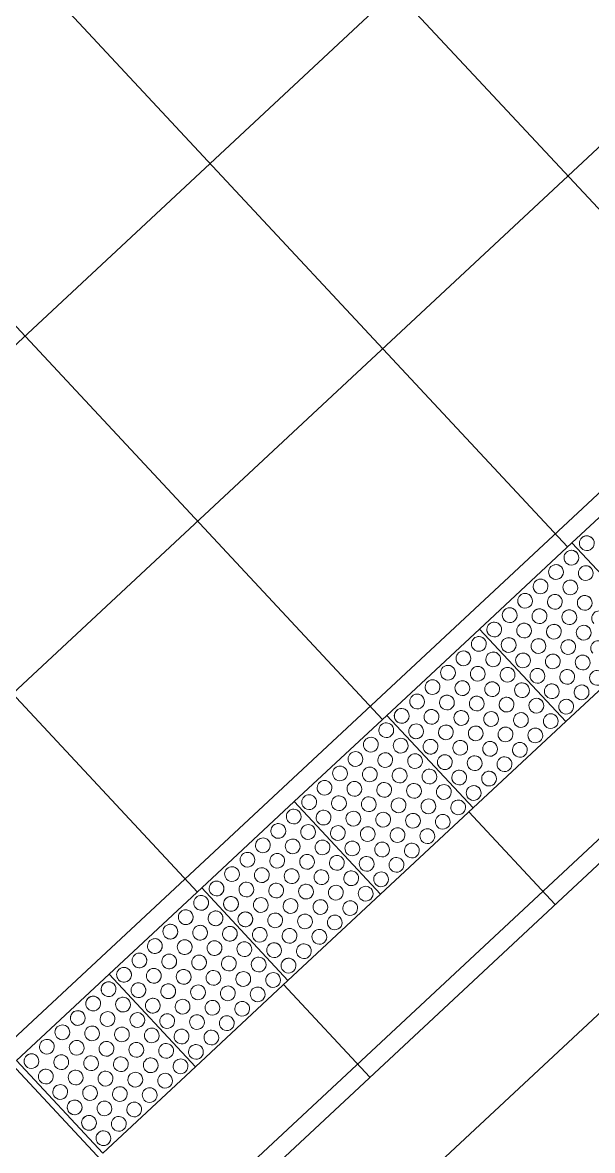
# Model space of a CAD drawing. Header units: millimetres. Extents: x -71377 to 516042, y -145869 to 441446.
# Drawn here: x 273101 to 274452, y 123962 to 126635 of the extents above; entities that cross this region are included whole.
import ezdxf

# ---------------------------------------------------------------- set-up
doc = ezdxf.new("R2010")
doc.units = ezdxf.units.MM
doc.header["$LTSCALE"] = 1000
for name, color, linetype, lineweight in [('A-fnsh', 5, 'Continuous', 5), ('A-hat', 251, 'Continuous', 5), ('A-strs', 7, 'Continuous', 5), ('AA_점형블럭', 8, 'Continuous', 5)]:
    doc.layers.add(name, color=color, linetype=linetype, lineweight=lineweight)

# ---------------------------------------------------------------- blocks, each defined once
blk = doc.blocks.new('점자블럭_원형_개수_ - 점자블럭_원형_개수_-6612101-지반층 배치도')
at = {"layer": 'AA_점형블럭'}
for p, q in [((300, 0), (0, 0)), ((0, 0), (0, -300)), ((300, -300), (300, 0)), ((600, 0), (300, 0)), ((300, 0), (300, -300)), ((600, -300), (600, 0)), ((900, 0), (600, 0)), ((600, 0), (600, -300)), ((900, -300), (900, 0)), ((1200, 0), (900, 0)), ((900, 0), (900, -300)), ((1800, 0), (1500, 0)), ((1800, -300), (1800, 0)), ((2100, 0), (1800, 0)), ((1800, 0), (1800, -300)), ((1200, -300), (1200, 0)), ((1500, 0), (1200, 0)), ((1200, 0), (1200, -300)), ((1500, -300), (1500, 0)), ((1500, 0), (1500, -300)), ((0, -300), (300, -300)), ((300, -300), (600, -300)), ((600, -300), (900, -300)), ((900, -300), (1200, -300)), ((1200, -300), (1500, -300)), ((1500, -300), (1800, -300))]:
    blk.add_line(p, q, dxfattribs=at)
for centre, start, end in [((25, -25), 0, 180), ((25, -25), 0, 180), ((25, -25), 120, 180), ((25, -25), 120, 180), ((25, -25), 180, 360), ((25, -25), 180, 0), ((25, -25), 180, 360), ((25, -25), 180, 0), ((25, -25), 15, 90), ((25, -25), 15, 90), ((75, -25), 0, 180), ((75, -25), 0, 180), ((75, -25), 0, 180), ((75, -25), 0, 180), ((75, -25), 180, 360), ((75, -25), 180, 0), ((75, -25), 180, 360), ((75, -25), 180, 0), ((125, -25), 0, 180), ((125, -25), 0, 180), ((125, -25), 0, 180), ((125, -25), 0, 180), ((125, -25), 180, 360), ((125, -25), 180, 0), ((125, -25), 180, 360), ((125, -25), 180, 0), ((175, -25), 0, 180), ((175, -25), 0, 180), ((175, -25), 180, 360), ((175, -25), 180, 360), ((175, -25), 0, 150), ((175, -25), 0, 150), ((175, -25), 300, 0), ((175, -25), 300, 0), ((225, -25), 0, 180), ((225, -25), 0, 180), ((225, -25), 180, 360), ((225, -25), 180, 360), ((225, -25), 0, 150), ((225, -25), 0, 150), ((225, -25), 300, 0), ((225, -25), 300, 0), ((275, -25), 0, 180), ((275, -25), 0, 180), ((275, -25), 180, 360), ((275, -25), 180, 360), ((275, -25), 0, 150), ((275, -25), 0, 150), ((275, -25), 300, 0), ((275, -25), 300, 0), ((325, -25), 0, 180), ((325, -25), 90, 180), ((325, -25), 0, 180), ((325, -25), 90, 180), ((325, -25), 180, 360), ((325, -25), 180, 345), ((325, -25), 180, 360), ((325, -25), 180, 345), ((325, -25), 30, 60), ((325, -25), 30, 60), ((375, -25), 0, 180), ((375, -25), 90, 180), ((375, -25), 0, 180), ((375, -25), 90, 180), ((375, -25), 180, 360), ((375, -25), 180, 345), ((375, -25), 180, 360), ((375, -25), 180, 345), ((375, -25), 30, 60), ((375, -25), 30, 60), ((425, -25), 0, 180), ((425, -25), 90, 180), ((425, -25), 0, 180), ((425, -25), 90, 180), ((425, -25), 180, 360), ((425, -25), 180, 345), ((425, -25), 180, 0), ((425, -25), 180, 345), ((425, -25), 30, 60), ((425, -25), 30, 60), ((475, -25), 0, 180), ((475, -25), 90, 180), ((475, -25), 0, 180), ((475, -25), 90, 180), ((475, -25), 180, 360), ((475, -25), 180, 345), ((475, -25), 180, 360), ((475, -25), 180, 345), ((475, -25), 30, 60), ((475, -25), 30, 60), ((525, -25), 0, 180), ((525, -25), 90, 180), ((525, -25), 0, 180), ((525, -25), 90, 180), ((525, -25), 180, 360), ((525, -25), 180, 345), ((525, -25), 180, 360), ((525, -25), 180, 345), ((525, -25), 30, 60), ((525, -25), 30, 60), ((575, -25), 0, 180), ((575, -25), 90, 180), ((575, -25), 0, 180), ((575, -25), 90, 180), ((575, -25), 180, 360), ((575, -25), 180, 345), ((575, -25), 180, 360), ((575, -25), 180, 345), ((575, -25), 30, 60), ((575, -25), 30, 60), ((625, -25), 0, 180), ((625, -25), 0, 180), ((625, -25), 165, 180), ((625, -25), 165, 180), ((625, -25), 180, 360), ((625, -25), 180, 240), ((625, -25), 180, 360), ((625, -25), 180, 240), ((625, -25), 0, 120), ((625, -25), 0, 120), ((625, -25), 255, 0), ((625, -25), 255, 0), ((675, -25), 0, 180), ((675, -25), 0, 180), ((675, -25), 0, 180), ((675, -25), 0, 180), ((675, -25), 180, 360), ((675, -25), 180, 0), ((675, -25), 180, 360), ((675, -25), 180, 0), ((725, -25), 0, 180), ((725, -25), 0, 180), ((725, -25), 0, 180), ((725, -25), 0, 180), ((725, -25), 180, 360), ((725, -25), 180, 0), ((725, -25), 180, 360), ((725, -25), 180, 360), ((775, -25), 0, 180), ((775, -25), 0, 180), ((775, -25), 0, 180), ((775, -25), 0, 180), ((775, -25), 180, 0), ((775, -25), 180, 0), ((775, -25), 180, 360), ((775, -25), 180, 0), ((825, -25), 0, 180), ((825, -25), 0, 180), ((825, -25), 0, 180), ((825, -25), 0, 180), ((825, -25), 180, 360), ((825, -25), 180, 0), ((825, -25), 180, 360), ((825, -25), 180, 360), ((875, -25), 0, 180), ((875, -25), 0, 180), ((875, -25), 0, 180), ((875, -25), 0, 180), ((875, -25), 180, 360), ((875, -25), 180, 360), ((875, -25), 180, 360), ((875, -25), 180, 360), ((925, -25), 0, 180), ((925, -25), 0, 180), ((925, -25), 0, 180), ((925, -25), 0, 180), ((925, -25), 180, 360), ((925, -25), 180, 0), ((925, -25), 180, 0), ((925, -25), 180, 0), ((975, -25), 360, 180), ((975, -25), 0, 180), ((975, -25), 0, 180), ((975, -25), 0, 180), ((975, -25), 180, 360), ((975, -25), 180, 360), ((975, -25), 180, 360), ((975, -25), 180, 360), ((1025, -25), 0, 180), ((1025, -25), 0, 180), ((1025, -25), 0, 180), ((1025, -25), 0, 180), ((1025, -25), 180, 360), ((1025, -25), 180, 0), ((1025, -25), 180, 360), ((1025, -25), 180, 0), ((1075, -25), 0, 180), ((1075, -25), 0, 180), ((1075, -25), 0, 180), ((1075, -25), 0, 180), ((1075, -25), 180, 360), ((1075, -25), 180, 0), ((1075, -25), 180, 360), ((1075, -25), 180, 360), ((1125, -25), 0, 180), ((1125, -25), 0, 180), ((1125, -25), 0, 180), ((1125, -25), 0, 180), ((1125, -25), 180, 360), ((1125, -25), 180, 0), ((1125, -25), 180, 0), ((1125, -25), 180, 0), ((1175, -25), 0, 180), ((1175, -25), 0, 180), ((1175, -25), 0, 180), ((1175, -25), 0, 180), ((1175, -25), 180, 360), ((1175, -25), 180, 0), ((1175, -25), 180, 360), ((1175, -25), 180, 0), ((1225, -25), 0, 180), ((1225, -25), 75, 180), ((1225, -25), 0, 180), ((1225, -25), 75, 180), ((1225, -25), 180, 360), ((1225, -25), 180, 285), ((1225, -25), 180, 360), ((1225, -25), 180, 285), ((1225, -25), 0, 60), ((1225, -25), 300, 0), ((1225, -25), 0, 60), ((1225, -25), 300, 0), ((1275, -25), 0, 180), ((1275, -25), 0, 180), ((1275, -25), 150, 180), ((1275, -25), 150, 180), ((1275, -25), 180, 360), ((1275, -25), 180, 0), ((1275, -25), 180, 360), ((1275, -25), 180, 360), ((1275, -25), 0, 60), ((1275, -25), 0, 60), ((1325, -25), 0, 180), ((1325, -25), 0, 180), ((1325, -25), 150, 180), ((1325, -25), 150, 180), ((1325, -25), 180, 0), ((1325, -25), 180, 0), ((1325, -25), 180, 0), ((1325, -25), 180, 0), ((1325, -25), 0, 60), ((1325, -25), 0, 60), ((1375, -25), 0, 180), ((1375, -25), 0, 180), ((1375, -25), 150, 180), ((1375, -25), 150, 180), ((1375, -25), 180, 360), ((1375, -25), 180, 360), ((1375, -25), 180, 360), ((1375, -25), 180, 360), ((1375, -25), 0, 60), ((1375, -25), 0, 60), ((1425, -25), 0, 180), ((1425, -25), 0, 180), ((1425, -25), 150, 180), ((1425, -25), 150, 180), ((1425, -25), 180, 360), ((1425, -25), 180, 360), ((1425, -25), 180, 360), ((1425, -25), 180, 360), ((1425, -25), 0, 60), ((1425, -25), 0, 60), ((1475, -25), 360, 180), ((1475, -25), 0, 180), ((1475, -25), 150, 180), ((1475, -25), 150, 180), ((1475, -25), 180, 360), ((1475, -25), 180, 0), ((1475, -25), 180, 360), ((1475, -25), 180, 360), ((1475, -25), 0, 60), ((1475, -25), 0, 60), ((1525, -25), 0, 180), ((1525, -25), 0, 180), ((1525, -25), 150, 180), ((1525, -25), 150, 180), ((1525, -25), 180, 360), ((1525, -25), 180, 0), ((1525, -25), 180, 0), ((1525, -25), 180, 0), ((1525, -25), 0, 60), ((1525, -25), 0, 60), ((1575, -25), 360, 180), ((1575, -25), 0, 180), ((1575, -25), 150, 180), ((1575, -25), 150, 180), ((1575, -25), 180, 360), ((1575, -25), 180, 360), ((1575, -25), 180, 360), ((1575, -25), 180, 360), ((1575, -25), 0, 60), ((1575, -25), 0, 60), ((1625, -25), 0, 180), ((1625, -25), 0, 180), ((1625, -25), 150, 180), ((1625, -25), 150, 180), ((1625, -25), 180, 360), ((1625, -25), 180, 360), ((1625, -25), 180, 360), ((1625, -25), 180, 0), ((1625, -25), 0, 60), ((1625, -25), 0, 60), ((1675, -25), 0, 180), ((1675, -25), 0, 180), ((1675, -25), 150, 180), ((1675, -25), 150, 180), ((1675, -25), 180, 360), ((1675, -25), 180, 360), ((1675, -25), 180, 360), ((1675, -25), 180, 360), ((1675, -25), 0, 60), ((1675, -25), 0, 60), ((1725, -25), 0, 180), ((1725, -25), 0, 180), ((1725, -25), 150, 180), ((1725, -25), 150, 180), ((1725, -25), 180, 360), ((1725, -25), 180, 0), ((1725, -25), 180, 0), ((1725, -25), 180, 0), ((1725, -25), 0, 60), ((1725, -25), 0, 60), ((1775, -25), 360, 180), ((1775, -25), 0, 180), ((1775, -25), 150, 180), ((1775, -25), 150, 180), ((1775, -25), 180, 0), ((1775, -25), 180, 0), ((1775, -25), 180, 0), ((1775, -25), 180, 0), ((1775, -25), 0, 60), ((1775, -25), 0, 60), ((1825, -25), 0, 180), ((1825, -25), 0, 180), ((1825, -25), 150, 180), ((1825, -25), 150, 180), ((1825, -25), 180, 0), ((1825, -25), 180, 0), ((1825, -25), 180, 360), ((1825, -25), 180, 0), ((1825, -25), 0, 75), ((1825, -25), 0, 75), ((175, -25), 210, 240), ((175, -25), 210, 240), ((225, -25), 210, 240), ((225, -25), 210, 240), ((275, -25), 210, 240), ((275, -25), 210, 240), ((25, -75), 0, 180), ((25, -75), 0, 180), ((25, -75), 0, 180), ((25, -75), 0, 180), ((25, -75), 180, 360), ((25, -75), 180, 0), ((25, -75), 180, 360), ((25, -75), 180, 0), ((75, -75), 0, 180), ((75, -75), 0, 180), ((75, -75), 0, 180), ((75, -75), 0, 180), ((75, -75), 180, 360), ((75, -75), 180, 0), ((75, -75), 180, 360), ((75, -75), 180, 0), ((125, -75), 0, 180), ((125, -75), 0, 180), ((125, -75), 0, 180), ((125, -75), 0, 180), ((125, -75), 180, 360), ((125, -75), 180, 0), ((125, -75), 180, 360), ((125, -75), 180, 0), ((175, -75), 0, 180), ((175, -75), 0, 180), ((175, -75), 0, 180), ((175, -75), 0, 180), ((175, -75), 180, 360), ((175, -75), 180, 0), ((175, -75), 180, 360), ((175, -75), 180, 0), ((225, -75), 0, 180), ((225, -75), 0, 180), ((225, -75), 0, 180), ((225, -75), 0, 180), ((225, -75), 180, 360), ((225, -75), 180, 0), ((225, -75), 180, 360), ((225, -75), 180, 0), ((275, -75), 0, 180), ((275, -75), 0, 180), ((275, -75), 0, 180), ((275, -75), 0, 180), ((275, -75), 180, 360), ((275, -75), 180, 0), ((275, -75), 180, 360), ((275, -75), 180, 0), ((325, -75), 0, 180), ((325, -75), 90, 180), ((325, -75), 0, 180), ((325, -75), 90, 180), ((325, -75), 180, 360), ((325, -75), 180, 345), ((325, -75), 180, 360), ((325, -75), 180, 345), ((325, -75), 30, 60), ((325, -75), 30, 60), ((375, -75), 0, 180), ((375, -75), 90, 180), ((375, -75), 0, 180), ((375, -75), 90, 180), ((375, -75), 180, 360), ((375, -75), 180, 345), ((375, -75), 180, 360), ((375, -75), 180, 345), ((375, -75), 30, 60), ((375, -75), 30, 60), ((425, -75), 0, 180), ((425, -75), 90, 180), ((425, -75), 0, 180), ((425, -75), 90, 180), ((425, -75), 180, 360), ((425, -75), 180, 345), ((425, -75), 180, 0), ((425, -75), 180, 345), ((425, -75), 30, 60), ((425, -75), 30, 60), ((475, -75), 0, 180), ((475, -75), 90, 180), ((475, -75), 0, 180), ((475, -75), 90, 180), ((475, -75), 180, 360), ((475, -75), 180, 345), ((475, -75), 180, 360), ((475, -75), 180, 345), ((475, -75), 30, 60), ((475, -75), 30, 60), ((525, -75), 0, 180), ((525, -75), 90, 180), ((525, -75), 0, 180), ((525, -75), 90, 180), ((525, -75), 180, 360), ((525, -75), 180, 345), ((525, -75), 180, 360), ((525, -75), 180, 345), ((525, -75), 30, 60), ((525, -75), 30, 60), ((575, -75), 0, 180), ((575, -75), 90, 180), ((575, -75), 0, 180), ((575, -75), 90, 180), ((575, -75), 180, 360), ((575, -75), 180, 345), ((575, -75), 180, 360), ((575, -75), 180, 345), ((575, -75), 30, 60), ((575, -75), 30, 60), ((625, -75), 0, 180), ((625, -75), 0, 180), ((625, -75), 180, 360), ((625, -75), 180, 360), ((625, -75), 0, 165), ((625, -75), 0, 165), ((625, -75), 255, 0), ((625, -75), 255, 0), ((675, -75), 0, 180), ((675, -75), 0, 180), ((675, -75), 0, 180), ((675, -75), 0, 180), ((675, -75), 180, 360), ((675, -75), 180, 0), ((675, -75), 180, 360), ((675, -75), 180, 0), ((725, -75), 0, 180), ((725, -75), 0, 180), ((725, -75), 0, 180), ((725, -75), 0, 180), ((725, -75), 180, 360), ((725, -75), 180, 360), ((725, -75), 180, 360), ((725, -75), 180, 0), ((775, -75), 0, 180), ((775, -75), 0, 180), ((775, -75), 0, 180), ((775, -75), 0, 180), ((775, -75), 180, 360), ((775, -75), 180, 0), ((775, -75), 180, 360), ((775, -75), 180, 0), ((825, -75), 0, 180), ((825, -75), 0, 180), ((825, -75), 0, 180), ((825, -75), 0, 180), ((825, -75), 180, 360), ((825, -75), 180, 360), ((825, -75), 180, 360), ((825, -75), 180, 360), ((875, -75), 0, 180), ((875, -75), 0, 180), ((875, -75), 0, 180), ((875, -75), 0, 180), ((875, -75), 180, 0), ((875, -75), 180, 360), ((875, -75), 180, 360), ((875, -75), 180, 0), ((925, -75), 0, 180), ((925, -75), 0, 180), ((925, -75), 0, 180), ((925, -75), 0, 180), ((925, -75), 180, 360), ((925, -75), 180, 0), ((925, -75), 180, 360), ((925, -75), 180, 0), ((975, -75), 0, 180), ((975, -75), 0, 180), ((975, -75), 0, 180), ((975, -75), 0, 180), ((975, -75), 180, 360), ((975, -75), 180, 360), ((975, -75), 180, 360), ((975, -75), 180, 360), ((1025, -75), 0, 180), ((1025, -75), 0, 180), ((1025, -75), 0, 180), ((1025, -75), 0, 180), ((1025, -75), 180, 360), ((1025, -75), 180, 360), ((1025, -75), 180, 360), ((1025, -75), 180, 360), ((1075, -75), 0, 180), ((1075, -75), 0, 180), ((1075, -75), 0, 180), ((1075, -75), 0, 180), ((1075, -75), 180, 360), ((1075, -75), 180, 360), ((1075, -75), 180, 360), ((1075, -75), 180, 360), ((1125, -75), 0, 180), ((1125, -75), 0, 180), ((1125, -75), 0, 180), ((1125, -75), 0, 180), ((1125, -75), 180, 360), ((1125, -75), 180, 0), ((1125, -75), 180, 0), ((1125, -75), 180, 0), ((1175, -75), 0, 180), ((1175, -75), 0, 180), ((1175, -75), 0, 180), ((1175, -75), 0, 180), ((1175, -75), 180, 360), ((1175, -75), 180, 360), ((1175, -75), 180, 0), ((1175, -75), 180, 0), ((1225, -75), 0, 180), ((1225, -75), 0, 180), ((1225, -75), 0, 180), ((1225, -75), 0, 180), ((1225, -75), 180, 360), ((1225, -75), 180, 270), ((1225, -75), 180, 360), ((1225, -75), 180, 270), ((1225, -75), 300, 0), ((1225, -75), 300, 0), ((1275, -75), 0, 180), ((1275, -75), 0, 180), ((1275, -75), 150, 180), ((1275, -75), 150, 180), ((1275, -75), 180, 360), ((1275, -75), 180, 360), ((1275, -75), 180, 360), ((1275, -75), 180, 360), ((1275, -75), 0, 75), ((1275, -75), 0, 75), ((1325, -75), 0, 180), ((1325, -75), 0, 180), ((1325, -75), 150, 180), ((1325, -75), 150, 180), ((1325, -75), 180, 360), ((1325, -75), 180, 0), ((1325, -75), 180, 360), ((1325, -75), 180, 0), ((1325, -75), 0, 75), ((1325, -75), 0, 75), ((1375, -75), 0, 180), ((1375, -75), 0, 180), ((1375, -75), 150, 180), ((1375, -75), 150, 180), ((1375, -75), 180, 0), ((1375, -75), 180, 0), ((1375, -75), 180, 360), ((1375, -75), 180, 0), ((1375, -75), 0, 75), ((1375, -75), 0, 75), ((1425, -75), 0, 180), ((1425, -75), 0, 180), ((1425, -75), 150, 180), ((1425, -75), 150, 180), ((1425, -75), 180, 360), ((1425, -75), 180, 0), ((1425, -75), 180, 360), ((1425, -75), 180, 0), ((1425, -75), 0, 75), ((1425, -75), 0, 75), ((1475, -75), 0, 180), ((1475, -75), 0, 180), ((1475, -75), 150, 180), ((1475, -75), 150, 180), ((1475, -75), 180, 360), ((1475, -75), 180, 0), ((1475, -75), 180, 0), ((1475, -75), 180, 0), ((1475, -75), 0, 75), ((1475, -75), 0, 75), ((1525, -75), 0, 180), ((1525, -75), 0, 180), ((1525, -75), 150, 180), ((1525, -75), 150, 180), ((1525, -75), 180, 360), ((1525, -75), 180, 0), ((1525, -75), 180, 0), ((1525, -75), 180, 0), ((1525, -75), 0, 75), ((1525, -75), 0, 75), ((1575, -75), 0, 180), ((1575, -75), 0, 180), ((1575, -75), 150, 180), ((1575, -75), 150, 180), ((1575, -75), 180, 0), ((1575, -75), 180, 0), ((1575, -75), 180, 0), ((1575, -75), 180, 0), ((1575, -75), 0, 75), ((1575, -75), 0, 75), ((1625, -75), 0, 180), ((1625, -75), 0, 180), ((1625, -75), 150, 180), ((1625, -75), 150, 180), ((1625, -75), 180, 360), ((1625, -75), 180, 0), ((1625, -75), 180, 0), ((1625, -75), 180, 0), ((1625, -75), 0, 75), ((1625, -75), 0, 75), ((1675, -75), 360, 180), ((1675, -75), 0, 180), ((1675, -75), 150, 180), ((1675, -75), 150, 180), ((1675, -75), 180, 0), ((1675, -75), 180, 0), ((1675, -75), 180, 360), ((1675, -75), 180, 0), ((1675, -75), 0, 75), ((1675, -75), 0, 75), ((1725, -75), 360, 180), ((1725, -75), 0, 180), ((1725, -75), 150, 180), ((1725, -75), 150, 180), ((1725, -75), 180, 360), ((1725, -75), 180, 360), ((1725, -75), 180, 360), ((1725, -75), 180, 360), ((1725, -75), 360, 75), ((1725, -75), 0, 75), ((1775, -75), 0, 180), ((1775, -75), 0, 180), ((1775, -75), 150, 180), ((1775, -75), 150, 180), ((1775, -75), 180, 360), ((1775, -75), 180, 0), ((1775, -75), 180, 360), ((1775, -75), 180, 0), ((1775, -75), 0, 75), ((1775, -75), 0, 75), ((625, -75), 210, 240), ((625, -75), 210, 240), ((25, -125), 0, 180), ((25, -125), 0, 180), ((25, -125), 0, 180), ((25, -125), 0, 180), ((25, -125), 180, 360), ((25, -125), 180, 0), ((25, -125), 180, 360), ((25, -125), 180, 0), ((75, -125), 0, 180), ((75, -125), 0, 180), ((75, -125), 0, 180), ((75, -125), 0, 180), ((75, -125), 180, 360), ((75, -125), 180, 0), ((75, -125), 180, 360), ((75, -125), 180, 0), ((125, -125), 0, 180), ((125, -125), 0, 180), ((125, -125), 0, 180), ((125, -125), 0, 180), ((125, -125), 180, 360), ((125, -125), 180, 0), ((125, -125), 180, 360), ((125, -125), 180, 0), ((175, -125), 0, 180), ((175, -125), 0, 180), ((175, -125), 0, 180), ((175, -125), 0, 180), ((175, -125), 180, 360), ((175, -125), 180, 0), ((175, -125), 180, 360), ((175, -125), 180, 0), ((225, -125), 0, 180), ((225, -125), 0, 180), ((225, -125), 0, 180), ((225, -125), 0, 180), ((225, -125), 180, 360), ((225, -125), 180, 0), ((225, -125), 180, 360), ((225, -125), 180, 0), ((275, -125), 0, 180), ((275, -125), 0, 180), ((275, -125), 0, 180), ((275, -125), 0, 180), ((275, -125), 180, 360), ((275, -125), 180, 0), ((275, -125), 180, 360), ((275, -125), 180, 0), ((325, -125), 0, 180), ((325, -125), 90, 180), ((325, -125), 0, 180), ((325, -125), 90, 180), ((325, -125), 180, 360), ((325, -125), 180, 345), ((325, -125), 180, 360), ((325, -125), 180, 345), ((325, -125), 30, 60), ((325, -125), 30, 60), ((375, -125), 0, 180), ((375, -125), 90, 180), ((375, -125), 0, 180), ((375, -125), 90, 180), ((375, -125), 180, 360), ((375, -125), 180, 345), ((375, -125), 180, 360), ((375, -125), 180, 345), ((375, -125), 30, 60), ((375, -125), 30, 60), ((425, -125), 0, 180), ((425, -125), 90, 180), ((425, -125), 0, 180), ((425, -125), 90, 180), ((425, -125), 180, 360), ((425, -125), 180, 345), ((425, -125), 180, 360), ((425, -125), 180, 345), ((425, -125), 30, 60), ((425, -125), 30, 60), ((475, -125), 0, 180), ((475, -125), 90, 180), ((475, -125), 0, 180), ((475, -125), 90, 180), ((475, -125), 180, 360), ((475, -125), 180, 345), ((475, -125), 180, 360), ((475, -125), 180, 345), ((475, -125), 30, 60), ((475, -125), 30, 60), ((525, -125), 0, 180), ((525, -125), 90, 180), ((525, -125), 0, 180), ((525, -125), 90, 180), ((525, -125), 180, 360), ((525, -125), 180, 345), ((525, -125), 180, 360), ((525, -125), 180, 345), ((525, -125), 30, 60), ((525, -125), 30, 60), ((575, -125), 0, 180), ((575, -125), 90, 180), ((575, -125), 0, 180), ((575, -125), 90, 180), ((575, -125), 180, 360), ((575, -125), 180, 345), ((575, -125), 180, 360), ((575, -125), 180, 345), ((575, -125), 30, 60), ((575, -125), 30, 60), ((625, -125), 0, 180), ((625, -125), 0, 180), ((625, -125), 180, 360), ((625, -125), 180, 0), ((625, -125), 0, 165), ((625, -125), 0, 165), ((625, -125), 255, 360), ((625, -125), 255, 0), ((675, -125), 0, 180), ((675, -125), 0, 180), ((675, -125), 0, 180), ((675, -125), 0, 180), ((675, -125), 180, 360), ((675, -125), 180, 360), ((675, -125), 180, 360), ((675, -125), 180, 360), ((725, -125), 0, 180), ((725, -125), 0, 180), ((725, -125), 0, 180), ((725, -125), 0, 180), ((725, -125), 180, 360), ((725, -125), 180, 360), ((725, -125), 180, 360), ((725, -125), 180, 0), ((775, -125), 0, 180), ((775, -125), 0, 180), ((775, -125), 0, 180), ((775, -125), 0, 180), ((775, -125), 180, 360), ((775, -125), 180, 0), ((775, -125), 180, 0), ((775, -125), 180, 0), ((825, -125), 0, 180), ((825, -125), 0, 180), ((825, -125), 0, 180), ((825, -125), 0, 180), ((825, -125), 180, 360), ((825, -125), 180, 0), ((825, -125), 180, 360), ((825, -125), 180, 0), ((875, -125), 0, 180), ((875, -125), 0, 180), ((875, -125), 0, 180), ((875, -125), 0, 180), ((875, -125), 180, 360), ((875, -125), 180, 360), ((875, -125), 180, 360), ((875, -125), 180, 0), ((925, -125), 0, 180), ((925, -125), 0, 180), ((925, -125), 0, 180), ((925, -125), 0, 180), ((925, -125), 180, 360), ((925, -125), 180, 0), ((925, -125), 180, 360), ((925, -125), 180, 0), ((975, -125), 0, 180), ((975, -125), 0, 180), ((975, -125), 0, 180), ((975, -125), 0, 180), ((975, -125), 180, 360), ((975, -125), 180, 360), ((975, -125), 180, 360), ((975, -125), 180, 360), ((1025, -125), 0, 180), ((1025, -125), 0, 180), ((1025, -125), 0, 180), ((1025, -125), 0, 180), ((1025, -125), 180, 0), ((1025, -125), 180, 0), ((1025, -125), 180, 0), ((1025, -125), 180, 0), ((1075, -125), 0, 180), ((1075, -125), 0, 180), ((1075, -125), 0, 180), ((1075, -125), 0, 180), ((1075, -125), 180, 360), ((1075, -125), 180, 360), ((1075, -125), 180, 0), ((1075, -125), 180, 360), ((1125, -125), 0, 180), ((1125, -125), 0, 180), ((1125, -125), 0, 180), ((1125, -125), 0, 180), ((1125, -125), 180, 360), ((1125, -125), 180, 0), ((1125, -125), 180, 360), ((1125, -125), 180, 0), ((1175, -125), 0, 180), ((1175, -125), 0, 180), ((1175, -125), 0, 180), ((1175, -125), 0, 180), ((1175, -125), 180, 360), ((1175, -125), 180, 360), ((1175, -125), 180, 0), ((1175, -125), 180, 360), ((1225, -125), 0, 180), ((1225, -125), 0, 180), ((1225, -125), 0, 180), ((1225, -125), 0, 180), ((1225, -125), 180, 360), ((1225, -125), 180, 270), ((1225, -125), 180, 360), ((1225, -125), 180, 270), ((1225, -125), 300, 0), ((1225, -125), 300, 0), ((1275, -125), 0, 180), ((1275, -125), 0, 180), ((1275, -125), 150, 180), ((1275, -125), 150, 180), ((1275, -125), 180, 360), ((1275, -125), 180, 360), ((1275, -125), 180, 360), ((1275, -125), 180, 0), ((1275, -125), 0, 75), ((1275, -125), 0, 75), ((1325, -125), 0, 180), ((1325, -125), 0, 180), ((1325, -125), 150, 180), ((1325, -125), 150, 180), ((1325, -125), 180, 0), ((1325, -125), 180, 0), ((1325, -125), 180, 360), ((1325, -125), 180, 360), ((1325, -125), 0, 75), ((1325, -125), 0, 75), ((1375, -125), 0, 180), ((1375, -125), 0, 180), ((1375, -125), 150, 180), ((1375, -125), 150, 180), ((1375, -125), 180, 0), ((1375, -125), 180, 0), ((1375, -125), 180, 0), ((1375, -125), 180, 0), ((1375, -125), 0, 75), ((1375, -125), 0, 75), ((1425, -125), 0, 180), ((1425, -125), 0, 180), ((1425, -125), 150, 180), ((1425, -125), 150, 180), ((1425, -125), 180, 360), ((1425, -125), 180, 0), ((1425, -125), 180, 0), ((1425, -125), 180, 0), ((1425, -125), 0, 75), ((1425, -125), 0, 75), ((1475, -125), 360, 180), ((1475, -125), 0, 180), ((1475, -125), 150, 180), ((1475, -125), 150, 180), ((1475, -125), 180, 360), ((1475, -125), 180, 360), ((1475, -125), 180, 0), ((1475, -125), 180, 0), ((1475, -125), 0, 75), ((1475, -125), 0, 75), ((1525, -125), 0, 180), ((1525, -125), 0, 180), ((1525, -125), 150, 180), ((1525, -125), 150, 180), ((1525, -125), 180, 360), ((1525, -125), 180, 360), ((1525, -125), 180, 360), ((1525, -125), 180, 0), ((1525, -125), 0, 75), ((1525, -125), 0, 75), ((1575, -125), 0, 180), ((1575, -125), 0, 180), ((1575, -125), 150, 180), ((1575, -125), 150, 180), ((1575, -125), 180, 360), ((1575, -125), 180, 0), ((1575, -125), 180, 360), ((1575, -125), 180, 0), ((1575, -125), 0, 75), ((1575, -125), 0, 75), ((1625, -125), 0, 180), ((1625, -125), 0, 180), ((1625, -125), 150, 180), ((1625, -125), 150, 180), ((1625, -125), 180, 360), ((1625, -125), 180, 0), ((1625, -125), 180, 360), ((1625, -125), 180, 0), ((1625, -125), 0, 75), ((1625, -125), 0, 75), ((1675, -125), 0, 180), ((1675, -125), 360, 180), ((1675, -125), 150, 180), ((1675, -125), 150, 180), ((1675, -125), 180, 0), ((1675, -125), 180, 0), ((1675, -125), 180, 0), ((1675, -125), 180, 0), ((1675, -125), 0, 75), ((1675, -125), 0, 75), ((1725, -125), 0, 180), ((1725, -125), 360, 180), ((1725, -125), 150, 180), ((1725, -125), 150, 180), ((1725, -125), 180, 360), ((1725, -125), 180, 360), ((1725, -125), 180, 360), ((1725, -125), 180, 360), ((1725, -125), 0, 75), ((1725, -125), 0, 75), ((25, -175), 0, 180), ((25, -175), 0, 180), ((25, -175), 30, 105), ((25, -175), 30, 105), ((75, -175), 0, 180), ((75, -175), 0, 180), ((75, -175), 0, 180), ((75, -175), 0, 180), ((125, -175), 0, 180), ((125, -175), 0, 180), ((125, -175), 0, 180), ((125, -175), 0, 180), ((175, -175), 0, 180), ((175, -175), 0, 180), ((175, -175), 0, 180), ((175, -175), 0, 180), ((225, -175), 0, 180), ((225, -175), 0, 180), ((225, -175), 0, 180), ((225, -175), 0, 180), ((275, -175), 0, 180), ((275, -175), 0, 180), ((275, -175), 0, 180), ((275, -175), 0, 180), ((325, -175), 0, 180), ((325, -175), 0, 180), ((325, -175), 0, 180), ((325, -175), 0, 180), ((375, -175), 0, 180), ((375, -175), 0, 180), ((375, -175), 0, 180), ((375, -175), 0, 180), ((425, -175), 0, 180), ((425, -175), 0, 180), ((425, -175), 0, 180), ((425, -175), 0, 180), ((475, -175), 0, 180), ((475, -175), 0, 180), ((475, -175), 0, 180), ((475, -175), 0, 180), ((525, -175), 0, 180), ((525, -175), 0, 180), ((525, -175), 0, 180), ((525, -175), 0, 180), ((575, -175), 0, 180), ((575, -175), 0, 180), ((575, -175), 0, 180), ((575, -175), 0, 180), ((625, -175), 0, 180), ((625, -175), 0, 180), ((625, -125), 210, 240), ((625, -125), 210, 240), ((625, -175), 0, 105), ((625, -175), 0, 105), ((675, -175), 0, 180), ((675, -175), 0, 180), ((675, -175), 0, 180), ((675, -175), 0, 180), ((725, -175), 0, 180), ((725, -175), 0, 180), ((725, -175), 0, 180), ((725, -175), 0, 180), ((775, -175), 0, 180), ((775, -175), 0, 180), ((775, -175), 0, 180), ((775, -175), 0, 180), ((825, -175), 0, 180), ((825, -175), 0, 180), ((825, -175), 0, 180), ((825, -175), 0, 180), ((875, -175), 0, 180), ((875, -175), 0, 180), ((875, -175), 0, 180), ((875, -175), 0, 180), ((925, -175), 0, 180), ((925, -175), 0, 180), ((925, -175), 0, 180), ((925, -175), 0, 180), ((975, -175), 0, 180), ((975, -175), 0, 180), ((975, -175), 0, 180), ((975, -175), 0, 180), ((1025, -175), 0, 180), ((1025, -175), 0, 180), ((1025, -175), 0, 180), ((1025, -175), 0, 180), ((1075, -175), 0, 180), ((1075, -175), 0, 180), ((1075, -175), 0, 180), ((1075, -175), 0, 180), ((1125, -175), 0, 180), ((1125, -175), 0, 180), ((1125, -175), 0, 180), ((1125, -175), 0, 180), ((1175, -175), 0, 180), ((1175, -175), 0, 180), ((1175, -175), 0, 180), ((1175, -175), 0, 180), ((1225, -175), 0, 180), ((1225, -175), 0, 180), ((1225, -175), 0, 60), ((1225, -175), 0, 60), ((1275, -175), 0, 180), ((1275, -175), 0, 180), ((1275, -175), 0, 75), ((1275, -175), 0, 75), ((1325, -175), 0, 180), ((1325, -175), 0, 180), ((1325, -175), 0, 75), ((1325, -175), 0, 75), ((1375, -175), 360, 180), ((1375, -175), 360, 180), ((1375, -175), 0, 60), ((1375, -175), 0, 60), ((1425, -175), 0, 180), ((1425, -175), 360, 180), ((1425, -175), 0, 60), ((1425, -175), 0, 60), ((1475, -175), 0, 180), ((1475, -175), 0, 180), ((1475, -175), 0, 60), ((1475, -175), 0, 60), ((1525, -175), 0, 180), ((1525, -175), 0, 180), ((1525, -175), 0, 60), ((1525, -175), 0, 60), ((1575, -175), 0, 180), ((1575, -175), 0, 180), ((1575, -175), 0, 75), ((1575, -175), 0, 75), ((1625, -175), 0, 180), ((1625, -175), 0, 180), ((1625, -175), 0, 75), ((1625, -175), 0, 75), ((1675, -175), 0, 180), ((1675, -175), 0, 180), ((1675, -175), 0, 60), ((1675, -175), 0, 60), ((1725, -175), 360, 180), ((1725, -175), 0, 180), ((25, -175), 135, 180), ((25, -175), 135, 180), ((25, -175), 180, 360), ((25, -175), 180, 315), ((25, -175), 180, 360), ((25, -175), 180, 315), ((75, -175), 180, 360), ((75, -175), 180, 0), ((75, -175), 180, 360), ((75, -175), 180, 0), ((125, -175), 180, 360), ((125, -175), 180, 0), ((125, -175), 180, 360), ((125, -175), 180, 0), ((175, -175), 180, 360), ((175, -175), 180, 0), ((175, -175), 180, 360), ((175, -175), 180, 0), ((225, -175), 180, 360), ((225, -175), 180, 0), ((225, -175), 180, 360), ((225, -175), 180, 0), ((275, -175), 180, 360), ((275, -175), 180, 0), ((275, -175), 180, 360), ((275, -175), 180, 360), ((325, -175), 180, 360), ((325, -175), 180, 360), ((325, -175), 180, 360), ((325, -175), 180, 0), ((375, -175), 180, 360), ((375, -175), 180, 0), ((375, -175), 180, 360), ((375, -175), 180, 360), ((425, -175), 180, 360), ((425, -175), 180, 0), ((425, -175), 180, 360), ((425, -175), 180, 0), ((475, -175), 180, 360), ((475, -175), 180, 0), ((475, -175), 180, 360), ((475, -175), 180, 0), ((525, -175), 180, 360), ((525, -175), 180, 0), ((525, -175), 180, 360), ((525, -175), 180, 0), ((575, -175), 180, 360), ((575, -175), 180, 360), ((575, -175), 180, 360), ((575, -175), 180, 360), ((625, -175), 165, 180), ((625, -175), 165, 180), ((625, -175), 180, 360), ((625, -175), 180, 360), ((625, -175), 180, 360), ((625, -175), 180, 0), ((675, -175), 180, 360), ((675, -175), 180, 0), ((675, -175), 180, 360), ((675, -175), 180, 0), ((725, -175), 180, 360), ((725, -175), 180, 0), ((725, -175), 180, 360), ((725, -175), 180, 360), ((775, -175), 180, 360), ((775, -175), 180, 0), ((775, -175), 180, 0), ((775, -175), 180, 0), ((825, -175), 180, 360), ((825, -175), 180, 360), ((825, -175), 180, 0), ((825, -175), 180, 0), ((875, -175), 180, 360), ((875, -175), 180, 0), ((875, -175), 180, 360), ((875, -175), 180, 0), ((925, -175), 180, 0), ((925, -175), 180, 0), ((925, -175), 180, 360), ((925, -175), 180, 0), ((975, -175), 180, 360), ((975, -175), 180, 360), ((975, -175), 180, 360), ((975, -175), 180, 360), ((1025, -175), 180, 360), ((1025, -175), 180, 0), ((1025, -175), 180, 360), ((1025, -175), 180, 0), ((1075, -175), 180, 360), ((1075, -175), 180, 360), ((1075, -175), 180, 360), ((1075, -175), 180, 360), ((1125, -175), 180, 360), ((1125, -175), 180, 360), ((1125, -175), 180, 360), ((1125, -175), 180, 360), ((1175, -175), 180, 360), ((1175, -175), 180, 360), ((1175, -175), 180, 360), ((1175, -175), 180, 360), ((1225, -175), 150, 180), ((1225, -175), 150, 180), ((1225, -175), 180, 0), ((1225, -175), 180, 270), ((1225, -175), 180, 360), ((1225, -175), 180, 270), ((1225, -175), 300, 0), ((1225, -175), 300, 0), ((1275, -175), 150, 180), ((1275, -175), 150, 180), ((1275, -175), 180, 0), ((1275, -175), 180, 0), ((1275, -175), 180, 360), ((1275, -175), 180, 0), ((1325, -175), 150, 180), ((1325, -175), 150, 180), ((1325, -175), 180, 360), ((1325, -175), 180, 360), ((1325, -175), 180, 0), ((1325, -175), 180, 0), ((1375, -175), 150, 180), ((1375, -175), 150, 180), ((1375, -175), 180, 360), ((1375, -175), 180, 360), ((1375, -175), 180, 360), ((1375, -175), 180, 360), ((1425, -175), 150, 180), ((1425, -175), 150, 180), ((1425, -175), 180, 0), ((1425, -175), 180, 0), ((1425, -175), 180, 0), ((1425, -175), 180, 0), ((1475, -175), 150, 180), ((1475, -175), 150, 180), ((1475, -175), 180, 360), ((1475, -175), 180, 0), ((1475, -175), 180, 0), ((1475, -175), 180, 0), ((1525, -175), 150, 180), ((1525, -175), 150, 180), ((1525, -175), 180, 360), ((1525, -175), 180, 360), ((1525, -175), 180, 360), ((1525, -175), 180, 360), ((1575, -175), 150, 180), ((1575, -175), 150, 180), ((1575, -175), 180, 360), ((1575, -175), 180, 0), ((1575, -175), 180, 0), ((1575, -175), 180, 0), ((1625, -175), 150, 180), ((1625, -175), 150, 180), ((1625, -175), 180, 0), ((1625, -175), 180, 0), ((1625, -175), 180, 0), ((1625, -175), 180, 0), ((1675, -175), 150, 180), ((1675, -175), 150, 180), ((1675, -175), 180, 360), ((1675, -175), 180, 0), ((1675, -175), 180, 0), ((1675, -175), 180, 360), ((1725, -175), 150, 180), ((1725, -175), 150, 180), ((25, -225), 0, 180), ((25, -225), 0, 180), ((25, -225), 135, 180), ((25, -225), 135, 180), ((25, -225), 30, 105), ((25, -225), 30, 105), ((75, -225), 0, 180), ((75, -225), 0, 180), ((75, -225), 0, 180), ((75, -225), 0, 180), ((125, -225), 0, 180), ((125, -225), 0, 180), ((125, -225), 0, 180), ((125, -225), 0, 180), ((175, -225), 0, 180), ((175, -225), 0, 180), ((175, -225), 0, 180), ((175, -225), 0, 180), ((225, -225), 0, 180), ((225, -225), 0, 180), ((225, -225), 0, 180), ((225, -225), 0, 180), ((275, -225), 0, 180), ((275, -225), 0, 180), ((275, -225), 0, 180), ((275, -225), 0, 180), ((325, -225), 0, 180), ((325, -225), 0, 180), ((325, -225), 0, 180), ((325, -225), 0, 180), ((375, -225), 0, 180), ((375, -225), 0, 180), ((375, -225), 0, 180), ((375, -225), 0, 180), ((425, -225), 0, 180), ((425, -225), 0, 180), ((425, -225), 0, 180), ((425, -225), 0, 180), ((475, -225), 0, 180), ((475, -225), 0, 180), ((475, -225), 0, 180), ((475, -225), 0, 180), ((525, -225), 0, 180), ((525, -225), 0, 180), ((525, -225), 0, 180), ((525, -225), 0, 180), ((575, -225), 0, 180), ((575, -225), 0, 180), ((575, -225), 0, 180), ((575, -225), 0, 180), ((625, -225), 0, 180), ((625, -225), 0, 180), ((625, -225), 0, 105), ((625, -225), 0, 105), ((675, -225), 0, 180), ((675, -225), 0, 180), ((675, -225), 0, 180), ((675, -225), 0, 180), ((725, -225), 0, 180), ((725, -225), 0, 180), ((725, -225), 0, 180), ((725, -225), 0, 180), ((775, -225), 0, 180), ((775, -225), 0, 180), ((775, -225), 0, 180), ((775, -225), 0, 180), ((825, -225), 0, 180), ((825, -225), 0, 180), ((825, -225), 0, 180), ((825, -225), 0, 180), ((875, -225), 0, 180), ((875, -225), 0, 180), ((875, -225), 0, 180), ((875, -225), 0, 180), ((925, -225), 0, 180), ((925, -225), 0, 180), ((925, -225), 0, 180), ((925, -225), 0, 180), ((975, -225), 0, 180), ((975, -225), 0, 180), ((975, -225), 0, 180), ((975, -225), 0, 180), ((1025, -225), 0, 180), ((1025, -225), 0, 180), ((1025, -225), 0, 180), ((1025, -225), 0, 180), ((1075, -225), 0, 180), ((1075, -225), 0, 180), ((1075, -225), 360, 180), ((1075, -225), 0, 180), ((1125, -225), 0, 180), ((1125, -225), 0, 180), ((1125, -225), 0, 180), ((1125, -225), 0, 180), ((1175, -225), 0, 180), ((1175, -225), 0, 180), ((1175, -225), 0, 180), ((1175, -225), 0, 180), ((1225, -225), 0, 180), ((1225, -225), 0, 180), ((1225, -225), 0, 60), ((1225, -225), 0, 60), ((1275, -225), 0, 180), ((1275, -225), 0, 180), ((1275, -225), 0, 60), ((1275, -225), 0, 60), ((1325, -225), 0, 180), ((1325, -225), 0, 180), ((1325, -225), 0, 60), ((1325, -225), 0, 60), ((1375, -225), 0, 180), ((1375, -225), 0, 180), ((1375, -225), 0, 60), ((1375, -225), 0, 60), ((1425, -225), 0, 180), ((1425, -225), 0, 180), ((1425, -225), 0, 60), ((1425, -225), 0, 60), ((1475, -225), 0, 180), ((1475, -225), 0, 180), ((1475, -225), 0, 60), ((1475, -225), 0, 60), ((1525, -225), 360, 180), ((1525, -225), 0, 180), ((1525, -225), 0, 60), ((1525, -225), 0, 60), ((1575, -225), 0, 180), ((1575, -225), 0, 180), ((1575, -225), 0, 60), ((1575, -225), 0, 60), ((1625, -225), 0, 180), ((1625, -225), 360, 180), ((1625, -225), 0, 60), ((1625, -225), 0, 60), ((1675, -225), 0, 180), ((1675, -225), 360, 180), ((25, -225), 180, 360), ((25, -225), 180, 315), ((25, -225), 180, 360), ((25, -225), 180, 315), ((75, -225), 180, 360), ((75, -225), 180, 0), ((75, -225), 180, 360), ((75, -225), 180, 360), ((125, -225), 180, 360), ((125, -225), 180, 0), ((125, -225), 180, 360), ((125, -225), 180, 0), ((175, -225), 180, 360), ((175, -225), 180, 360), ((175, -225), 180, 360), ((175, -225), 180, 0), ((225, -225), 180, 360), ((225, -225), 180, 0), ((225, -225), 180, 360), ((225, -225), 180, 0), ((275, -225), 180, 360), ((275, -225), 180, 0), ((275, -225), 180, 360), ((275, -225), 180, 0), ((325, -225), 180, 360), ((325, -225), 180, 0), ((325, -225), 180, 360), ((325, -225), 180, 0), ((375, -225), 180, 360), ((375, -225), 180, 360), ((375, -225), 180, 360), ((375, -225), 180, 0), ((425, -225), 180, 360), ((425, -225), 180, 0), ((425, -225), 180, 360), ((425, -225), 180, 0), ((475, -225), 180, 360), ((475, -225), 180, 360), ((475, -225), 180, 360), ((475, -225), 180, 0), ((525, -225), 180, 360), ((525, -225), 180, 0), ((525, -225), 180, 360), ((525, -225), 180, 0), ((575, -225), 180, 360), ((575, -225), 180, 0), ((575, -225), 180, 360), ((575, -225), 180, 0), ((625, -225), 165, 180), ((625, -225), 165, 180), ((625, -225), 180, 360), ((625, -225), 180, 0), ((625, -225), 180, 360), ((625, -225), 180, 360), ((675, -225), 180, 0), ((675, -225), 180, 0), ((675, -225), 180, 0), ((675, -225), 180, 0), ((725, -225), 180, 360), ((725, -225), 180, 360), ((725, -225), 180, 360), ((725, -225), 180, 0), ((775, -225), 180, 360), ((775, -225), 180, 0), ((775, -225), 180, 360), ((775, -225), 180, 360), ((825, -225), 180, 360), ((825, -225), 180, 0), ((825, -225), 180, 360), ((825, -225), 180, 0), ((875, -225), 180, 360), ((875, -225), 180, 0), ((875, -225), 180, 0), ((875, -225), 180, 0), ((925, -225), 180, 360), ((925, -225), 180, 360), ((925, -225), 180, 0), ((925, -225), 180, 0), ((975, -225), 180, 360), ((975, -225), 180, 0), ((975, -225), 180, 360), ((975, -225), 180, 360), ((1025, -225), 180, 0), ((1025, -225), 180, 0), ((1025, -225), 180, 0), ((1025, -225), 180, 0), ((1075, -225), 180, 360), ((1075, -225), 180, 0), ((1075, -225), 180, 360), ((1075, -225), 180, 360), ((1125, -225), 180, 360), ((1125, -225), 180, 0), ((1125, -225), 180, 360), ((1125, -225), 180, 0), ((1175, -225), 180, 0), ((1175, -225), 180, 0), ((1175, -225), 180, 0), ((1175, -225), 180, 360), ((1225, -225), 150, 180), ((1225, -225), 150, 180), ((1225, -225), 180, 360), ((1225, -225), 180, 360), ((1225, -225), 180, 360), ((1225, -225), 180, 360), ((1275, -225), 150, 180), ((1275, -225), 150, 180), ((1275, -225), 180, 0), ((1275, -225), 180, 0), ((1275, -225), 180, 360), ((1275, -225), 180, 0), ((1325, -225), 150, 180), ((1325, -225), 150, 180), ((1325, -225), 180, 0), ((1325, -225), 180, 0), ((1325, -225), 180, 360), ((1325, -225), 180, 0), ((1375, -225), 150, 180), ((1375, -225), 150, 180), ((1375, -225), 180, 360), ((1375, -225), 180, 360), ((1375, -225), 180, 360), ((1375, -225), 180, 360), ((1425, -225), 150, 180), ((1425, -225), 150, 180), ((1425, -225), 180, 0), ((1425, -225), 180, 0), ((1425, -225), 180, 0), ((1425, -225), 180, 0), ((1475, -225), 150, 180), ((1475, -225), 150, 180), ((1475, -225), 180, 0), ((1475, -225), 180, 0), ((1475, -225), 180, 360), ((1475, -225), 180, 360), ((1525, -225), 150, 180), ((1525, -225), 150, 180), ((1525, -225), 180, 0), ((1525, -225), 180, 0), ((1525, -225), 180, 360), ((1525, -225), 180, 360), ((1575, -225), 150, 180), ((1575, -225), 150, 180), ((1575, -225), 180, 360), ((1575, -225), 180, 360), ((1575, -225), 180, 0), ((1575, -225), 180, 0), ((1625, -225), 150, 180), ((1625, -225), 150, 180), ((1625, -225), 180, 360), ((1625, -225), 180, 360), ((1625, -225), 180, 360), ((1625, -225), 180, 360), ((1675, -225), 150, 180), ((1675, -225), 150, 180), ((25, -275), 0, 180), ((25, -275), 0, 180), ((25, -275), 135, 180), ((25, -275), 135, 180), ((25, -275), 30, 105), ((25, -275), 30, 105), ((75, -275), 0, 180), ((75, -275), 0, 180), ((75, -275), 0, 180), ((75, -275), 0, 180), ((125, -275), 0, 180), ((125, -275), 0, 180), ((125, -275), 0, 180), ((125, -275), 0, 180), ((175, -275), 0, 180), ((175, -275), 0, 180), ((175, -275), 0, 180), ((175, -275), 0, 180), ((225, -275), 0, 180), ((225, -275), 0, 180), ((225, -275), 0, 180), ((225, -275), 0, 180), ((275, -275), 0, 180), ((275, -275), 0, 180), ((275, -275), 0, 180), ((275, -275), 0, 180), ((325, -275), 0, 180), ((325, -275), 0, 180), ((325, -275), 0, 180), ((325, -275), 0, 180), ((375, -275), 0, 180), ((375, -275), 0, 180), ((375, -275), 0, 180), ((375, -275), 0, 180), ((425, -275), 0, 180), ((425, -275), 0, 180), ((425, -275), 0, 180), ((425, -275), 0, 180), ((475, -275), 0, 180), ((475, -275), 0, 180), ((475, -275), 0, 180), ((475, -275), 0, 180), ((525, -275), 0, 180), ((525, -275), 0, 180), ((525, -275), 0, 180), ((525, -275), 0, 180), ((575, -275), 0, 180), ((575, -275), 0, 180), ((575, -275), 0, 180), ((575, -275), 0, 180), ((625, -275), 360, 180), ((625, -275), 0, 180), ((625, -275), 0, 105), ((625, -275), 0, 105), ((675, -275), 0, 180), ((675, -275), 0, 180), ((675, -275), 0, 180), ((675, -275), 0, 180), ((725, -275), 0, 180), ((725, -275), 0, 180), ((725, -275), 0, 180), ((725, -275), 0, 180), ((775, -275), 0, 180), ((775, -275), 0, 180), ((775, -275), 0, 180), ((775, -275), 0, 180), ((825, -275), 0, 180), ((825, -275), 0, 180), ((825, -275), 0, 180), ((825, -275), 0, 180), ((875, -275), 0, 180), ((875, -275), 0, 180), ((875, -275), 0, 180), ((875, -275), 0, 180), ((925, -275), 0, 180), ((925, -275), 0, 180), ((925, -275), 0, 180), ((925, -275), 0, 180), ((975, -275), 0, 180), ((975, -275), 0, 180), ((975, -275), 0, 180), ((975, -275), 0, 180), ((1025, -275), 0, 180), ((1025, -275), 0, 180), ((1025, -275), 0, 180), ((1025, -275), 0, 180), ((1075, -275), 0, 180), ((1075, -275), 0, 180), ((1075, -275), 0, 180), ((1075, -275), 0, 180), ((1125, -275), 0, 180), ((1125, -275), 0, 180), ((1125, -275), 0, 180), ((1125, -275), 0, 180), ((1175, -275), 0, 180), ((1175, -275), 0, 180), ((1175, -275), 0, 180), ((1175, -275), 0, 180), ((1225, -275), 0, 180), ((1225, -275), 0, 180), ((1225, -275), 150, 180), ((1225, -275), 150, 180), ((1225, -275), 0, 60), ((1225, -275), 0, 60), ((1275, -275), 360, 180), ((1275, -275), 0, 180), ((1275, -275), 150, 180), ((1275, -275), 150, 180), ((1275, -275), 0, 60), ((1275, -275), 0, 60), ((1325, -275), 0, 180), ((1325, -275), 0, 180), ((1325, -275), 150, 180), ((1325, -275), 150, 180), ((1325, -275), 0, 60), ((1325, -275), 0, 60), ((1375, -275), 360, 180), ((1375, -275), 0, 180), ((1375, -275), 150, 180), ((1375, -275), 150, 180), ((1375, -275), 0, 60), ((1375, -275), 0, 60), ((1425, -275), 0, 180), ((1425, -275), 0, 180), ((1425, -275), 150, 180), ((1425, -275), 150, 180), ((1425, -275), 0, 60), ((1425, -275), 0, 60), ((1475, -275), 90, 180), ((1475, -275), 90, 180), ((1475, -275), 150, 180), ((1475, -275), 150, 180), ((1475, -275), 0, 89.9791), ((1475, -275), 0, 89.9791), ((1475, -275), 0, 60), ((1475, -275), 0, 60), ((1525, -275), 0, 180), ((1525, -275), 360, 180), ((1525, -275), 150, 180), ((1525, -275), 150, 180), ((1525, -275), 0, 60), ((1525, -275), 0, 60), ((1575, -275), 0, 180), ((1575, -275), 360, 180), ((1575, -275), 150, 180), ((1575, -275), 150, 180), ((1575, -275), 0, 60), ((1575, -275), 0, 60), ((1625, -275), 360, 180), ((1625, -275), 0, 180), ((1625, -275), 150, 180), ((1625, -275), 150, 180), ((25, -275), 180, 360), ((25, -275), 180, 315), ((25, -275), 180, 360), ((25, -275), 180, 315), ((75, -275), 180, 360), ((75, -275), 180, 0), ((75, -275), 180, 360), ((75, -275), 180, 360), ((125, -275), 180, 360), ((125, -275), 180, 0), ((125, -275), 180, 360), ((125, -275), 180, 0), ((175, -275), 180, 360), ((175, -275), 180, 0), ((175, -275), 180, 360), ((175, -275), 180, 0), ((225, -275), 180, 360), ((225, -275), 180, 0), ((225, -275), 180, 360), ((225, -275), 180, 0), ((275, -275), 180, 360), ((275, -275), 180, 0), ((275, -275), 180, 360), ((275, -275), 180, 360), ((325, -275), 180, 360), ((325, -275), 180, 360), ((325, -275), 180, 360), ((325, -275), 180, 0), ((375, -275), 180, 360), ((375, -275), 180, 0), ((375, -275), 180, 360), ((375, -275), 180, 0), ((425, -275), 180, 360), ((425, -275), 180, 0), ((425, -275), 180, 360), ((425, -275), 180, 0), ((475, -275), 180, 360), ((475, -275), 180, 0), ((475, -275), 180, 360), ((475, -275), 180, 0), ((525, -275), 180, 360), ((525, -275), 180, 360), ((525, -275), 180, 360), ((525, -275), 180, 360), ((575, -275), 180, 360), ((575, -275), 180, 0), ((575, -275), 180, 360), ((575, -275), 180, 360), ((625, -275), 165, 180), ((625, -275), 165, 180), ((625, -275), 180, 360), ((625, -275), 180, 360), ((625, -275), 180, 360), ((625, -275), 180, 0), ((675, -275), 180, 0), ((675, -275), 180, 0), ((675, -275), 180, 360), ((675, -275), 180, 0), ((725, -275), 180, 360), ((725, -275), 180, 360), ((725, -275), 180, 360), ((725, -275), 180, 0), ((775, -275), 180, 360), ((775, -275), 180, 0), ((775, -275), 180, 360), ((775, -275), 180, 0), ((825, -275), 180, 360), ((825, -275), 180, 360), ((825, -275), 180, 360), ((825, -275), 180, 0), ((875, -275), 180, 0), ((875, -275), 180, 0), ((875, -275), 180, 0), ((875, -275), 180, 0), ((925, -275), 180, 0), ((925, -275), 180, 0), ((925, -275), 180, 360), ((925, -275), 180, 0), ((975, -275), 180, 360), ((975, -275), 180, 0), ((975, -275), 180, 360), ((975, -275), 180, 0), ((1025, -275), 180, 360), ((1025, -275), 180, 0), ((1025, -275), 180, 360), ((1025, -275), 180, 360), ((1075, -275), 180, 360), ((1075, -275), 180, 360), ((1075, -275), 180, 360), ((1075, -275), 180, 360), ((1125, -275), 180, 360), ((1125, -275), 180, 0), ((1125, -275), 180, 360), ((1125, -275), 180, 0), ((1175, -275), 180, 0), ((1175, -275), 180, 0), ((1175, -275), 180, 360), ((1175, -275), 180, 360), ((1225, -275), 180, 0), ((1225, -275), 180, 0), ((1225, -275), 180, 360), ((1225, -275), 180, 360), ((1275, -275), 180, 0), ((1275, -275), 180, 0), ((1275, -275), 180, 0), ((1275, -275), 180, 0), ((1325, -275), 180, 0), ((1325, -275), 180, 0), ((1325, -275), 180, 360), ((1325, -275), 180, 0), ((1375, -275), 180, 0), ((1375, -275), 180, 0), ((1375, -275), 180, 0), ((1375, -275), 180, 360), ((1425, -275), 180, 360), ((1425, -275), 180, 0), ((1425, -275), 180, 360), ((1425, -275), 180, 360), ((1475, -275), 180, 0), ((1475, -275), 180, 0), ((1475, -275), 180, 0), ((1475, -275), 180, 0), ((1525, -275), 180, 360), ((1525, -275), 180, 0), ((1525, -275), 180, 360), ((1525, -275), 180, 360), ((1575, -275), 180, 360), ((1575, -275), 180, 0), ((1575, -275), 180, 0), ((1575, -275), 180, 0), ((1625, -275), 180, 360), ((1625, -275), 180, 0), ((1625, -275), 180, 360), ((1625, -275), 180, 360)]:
    blk.add_arc(centre, 17.5, start, end, dxfattribs=at)

msp = doc.modelspace()

# ---------------------------------------------------------------- hatches: boundary and pattern name
at = {"layer": 'A-hat'}
h = msp.add_hatch(dxfattribs=at)
h.set_pattern_fill('FP_163', color=256, scale=1000, style=0, pattern_type=2)
h.set_pattern_definition([(133, (294495.1, 154861.37), (-438.812, -409.199), []), (223, (294495.1, 154861.37), (409.199, -438.812), [])])
h.paths.add_polyline_path([(273287.6, 123541.3), (273319.8, 123571.3), (273128.2, 123776.8), (273164.7, 123810.9), (273356.4, 123605.4), (276049.2, 126116.5), (275857.6, 126322), (275894.2, 126356.1), (276085.8, 126150.6), (276118, 126180.6), (274893.8, 127493.4), (275296, 127868.5), (274477.6, 128746.1), (274294.8, 128575.6), (272746.7, 130235.8), (272216.4, 129741.3), (270852.4, 131204), (270790.3, 131146.1), (270619.8, 131328.9), (269742.1, 130510.5), (269912.6, 130327.7), (268918, 129400.2), (269163.5, 129136.9), (267752, 127820.6), (271233.6, 124087.1), (272060, 124857.7), (273259.7, 123571.3)])
h.paths.add_polyline_path([(273291.5, 123955.1), (273086.9, 124174.5), (275500.3, 126425.1), (275704.9, 126205.6), (273319.8, 123981.5)])
h.paths.add_polyline_path([(270942.2, 124758.8), (270533, 125197.6), (270752.4, 125402.2), (271161.6, 124963.4), (270960.9, 124776.2)])
h.paths.add_polyline_path([(270244.1, 125434.1), (269630.3, 126092.3), (269849.7, 126296.9), (270463.5, 125638.7), (270262.8, 125451.6)])

# ---------------------------------------------------------------- linework, layer by layer
at = {"layer": 'A-fnsh'}
msp.add_line((273356.4, 123605.4), (276049.2, 126116.5), dxfattribs=at)
at = {"layer": 'A-strs'}
for p, q in [((273356.4, 123605.4), (276049.2, 126116.5)), ((273533.7, 123415.2), (276226.5, 125926.4)), ((273533.7, 123415.2), (276226.5, 125926.4))]:
    msp.add_line(p, q, dxfattribs=at)

# ---------------------------------------------------------------- block references
at = {"layer": 'AA_점형블럭', "rotation": 43.00000124847767}
msp.add_blockref('점자블럭_원형_개수_ - 점자블럭_원형_개수_-6612101-지반층 배치도', (273086.9, 124174.5), dxfattribs=at)

doc.saveas('drawing.dxf')
